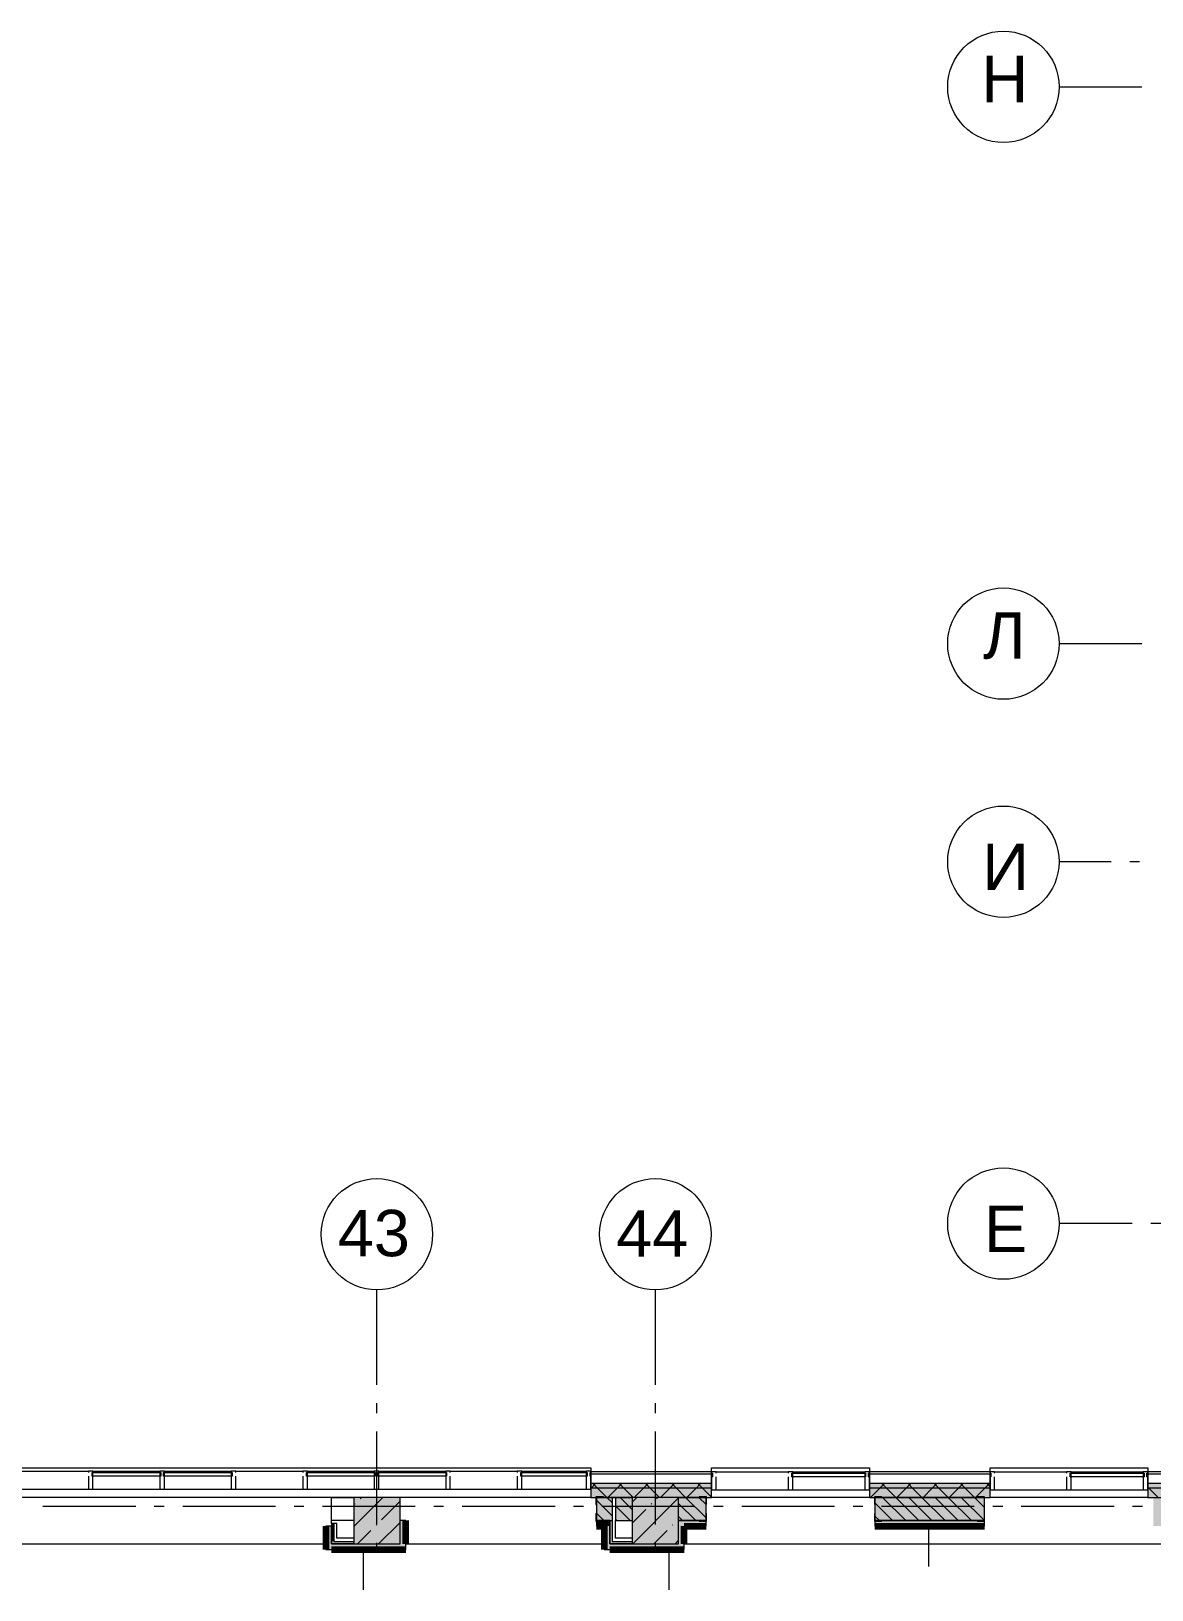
# Model space of a CAD drawing. Header units: millimetres. Extents: x -537608 to 253996, y -217170 to 186033.
# Drawn here: x -309901 to -297827, y -201596 to -184800 of the extents above; entities that cross this region are included whole.
import ezdxf

# ---------------------------------------------------------------- set-up
doc = ezdxf.new("R2010")
doc.units = ezdxf.units.MM
doc.layers.add('16) Лак 1.6м', color=160, linetype='Continuous', lineweight=90)
doc.layers.add('PDF _Геометрия', color=7, linetype='Continuous')
doc.layers.add('PDF _Текст', color=7, linetype='Continuous')
doc.layers.add('PDF _Сплошная заливка', color=7, linetype='Continuous', true_color=0xffffff)
doc.styles.add('PDF ArialMT', font='arial.ttf')

msp = doc.modelspace()

# ---------------------------------------------------------------- hatches: boundary and pattern name
at = {"layer": 'PDF _Сплошная заливка', "transparency": 33554559}
h = msp.add_hatch(color=256, dxfattribs=at)
h.paths.add_polyline_path([(-291758.8451, -200599.6527), (-291276.1742, -200599.6527), (-291276.1742, -200499.6523), (-297870.1772, -200499.6523), (-297870.1772, -200599.6527), (-292602.1144, -200599.6527)], flags=0)
h.paths.add_polyline_path([(-300191.5361, -200599.6527), (-299570.1762, -200599.6527), (-299570.1762, -200499.6523), (-300870.1776, -200499.6523), (-300870.1776, -200599.6527)], flags=0)
h.paths.add_polyline_path([(-302570.1808, -200599.6527), (-302570.1808, -200499.6523), (-303870.178, -200499.6523), (-303870.178, -200599.6527), (-302721.3441, -200599.6527)], flags=0)
h.paths.add_polyline_path([(-312426.1838, -200599.6527), (-311570.1819, -200599.6527), (-311570.1819, -200499.6523), (-312870.1833, -200499.6523), (-312870.1833, -200599.6527), (-312840.5759, -200599.6527)], flags=0)
h.paths.add_polyline_path([(-315870.1837, -200599.6527), (-314570.1822, -200599.6527), (-314570.1822, -200499.6523), (-315870.1837, -200499.6523)], flags=0)
h.paths.add_polyline_path([(-318870.184, -200599.6527), (-317570.1826, -200599.6527), (-317570.1826, -200499.6523), (-318870.184, -200499.6523)], flags=0)
h.paths.add_polyline_path([(-321273.2691, -200599.6527), (-320570.1873, -200599.6527), (-320570.1873, -200499.6523), (-321870.8045, -200499.6523), (-321870.8045, -200599.6527), (-321694.9038, -200599.6527)], flags=0)
h.paths.add_polyline_path([(-328176.1889, -200599.6527), (-326570.188, -200599.6527), (-326570.188, -200499.6523), (-328176.1889, -200499.6523)], flags=0)
h.paths.add_polyline_path([(-323570.8034, -200599.6527), (-323570.8034, -200499.6523), (-324870.1891, -200499.6523), (-324870.1891, -200599.6527), (-323803.077, -200599.6527)], flags=0)
h.paths.add_polyline_path([(-330127.5969, -200599.6527), (-329876.1878, -200599.6527), (-329876.1878, -200499.6523), (-331176.1935, -200499.6523), (-331176.1935, -200599.6527), (-330476.1904, -200599.6527)], flags=0)
h.paths.add_polyline_path([(-333922.3131, -200599.6527), (-332876.1924, -200599.6527), (-332876.1924, -200499.6523), (-334176.1896, -200499.6523), (-334176.1896, -200599.6527)], flags=0)
h.paths.add_polyline_path([(-335876.1885, -200599.6527), (-335876.1885, -200499.6523), (-337176.1942, -200499.6523), (-337176.1942, -200599.6527), (-336452.1211, -200599.6527)], flags=0)
h.paths.add_polyline_path([(-338876.1932, -200599.6527), (-338876.1932, -200499.6523), (-342126.1903, -200499.6523), (-342126.1903, -200599.6527), (-338981.929, -200599.6527)], flags=0)
h = msp.add_hatch(color=256, dxfattribs=at)
h.paths.add_polyline_path([(-292602.1144, -200499.6523), (-291276.1742, -200499.6523), (-291276.1742, -200449.6521), (-297870.1772, -200449.6521), (-297870.1772, -200499.6523), (-295975.1895, -200499.6523)], flags=0)
h.paths.add_polyline_path([(-300191.5361, -200499.6523), (-299570.1762, -200499.6523), (-299570.1762, -200449.6521), (-300870.1776, -200449.6521), (-300870.1776, -200499.6523)], flags=0)
h.paths.add_polyline_path([(-302570.1808, -200499.6523), (-302570.1808, -200449.6521), (-303870.178, -200449.6521), (-303870.178, -200499.6523), (-302721.3441, -200499.6523)], flags=0)
h.paths.add_polyline_path([(-312418.9413, -200499.6523), (-311570.1819, -200499.6523), (-311570.1819, -200449.6521), (-312870.1833, -200449.6521), (-312870.1833, -200499.6523), (-312840.5759, -200499.6523)], flags=0)
h.paths.add_polyline_path([(-315370.3838, -200499.6523), (-314570.1822, -200499.6523), (-314570.1822, -200449.6521), (-315870.1837, -200449.6521), (-315870.1837, -200499.6523), (-315792.0185, -200499.6523)], flags=0)
h.paths.add_polyline_path([(-320570.1873, -200499.6523), (-320570.1873, -200449.6521), (-321870.8045, -200449.6521), (-321870.8045, -200499.6523), (-320851.6344, -200499.6523)], flags=0)
h.paths.add_polyline_path([(-317900.1918, -200499.6523), (-317570.1826, -200499.6523), (-317570.1826, -200449.6521), (-318870.184, -200449.6521), (-318870.184, -200499.6523), (-318743.4611, -200499.6523)], flags=0)
h.paths.add_polyline_path([(-324646.3463, -200499.6523), (-323570.8034, -200499.6523), (-323570.8034, -200449.6521), (-324870.1891, -200449.6521), (-324870.1891, -200499.6523)], flags=0)
h.paths.add_polyline_path([(-326570.188, -200499.6523), (-326570.188, -200449.6521), (-328176.1889, -200449.6521), (-328176.1889, -200499.6523), (-326754.5197, -200499.6523)], flags=0)
h.paths.add_polyline_path([(-331176.1935, -200499.6523), (-329876.1878, -200499.6523), (-329876.1878, -200449.6521), (-331176.1935, -200449.6521)], flags=0)
h.paths.add_polyline_path([(-332876.1924, -200499.6523), (-332876.1924, -200449.6521), (-334176.1896, -200449.6521), (-334176.1896, -200499.6523), (-333079.0438, -200499.6523)], flags=0)
h.paths.add_polyline_path([(-336452.1211, -200499.6523), (-335876.1885, -200499.6523), (-335876.1885, -200449.6521), (-337176.1942, -200449.6521), (-337176.1942, -200499.6523), (-336873.7558, -200499.6523)], flags=0)
h.paths.add_polyline_path([(-338876.1932, -200499.6523), (-338876.1932, -200449.6521), (-342076.1901, -200449.6521), (-342076.1901, -200499.6523), (-338981.929, -200499.6523)], flags=0)
h = msp.add_hatch(color=256, dxfattribs=at)
h.paths.add_polyline_path([(-296926.1754, -200849.6538), (-294426.1751, -200849.6538), (-294426.1751, -200599.6527), (-296926.1754, -200599.6527), (-296926.1754, -200829.3816)], flags=0)
h.paths.add_polyline_path([(-297666.1761, -200849.6538), (-297641.176, -200849.6538), (-297641.176, -200599.6527), (-297809.7308, -200599.6527), (-297809.7308, -200849.6538)], flags=0)
h.paths.add_polyline_path([(-300809.7312, -200849.6538), (-299629.7312, -200849.6538), (-299629.7312, -200599.6527), (-300809.7312, -200599.6527)], flags=0)
h.paths.add_polyline_path([(-297426.1777, -200849.6538), (-297426.1777, -200599.6527), (-297606.1776, -200599.6527), (-297606.1776, -200849.6538)], flags=0)
h.paths.add_polyline_path([(-302866.1777, -200849.6538), (-302629.7315, -200849.6538), (-302629.7315, -200599.6527), (-302926.1805, -200599.6527), (-302926.1805, -200849.6538)], flags=0)
h.paths.add_polyline_path([(-303641.1811, -200849.6538), (-303641.1811, -200599.6527), (-303810.1794, -200599.6527), (-303810.1794, -200849.6538), (-303666.1812, -200849.6538)], flags=0)
h.paths.add_polyline_path([(-303564.6134, -200849.6538), (-303426.1784, -200849.6538), (-303426.1784, -200599.6527), (-303606.1783, -200599.6527), (-303606.1783, -200849.6538)], flags=0)
h.paths.add_polyline_path([(-311746.7672, -200849.6538), (-311630.1804, -200849.6538), (-311630.1804, -200599.6527), (-311746.7672, -200599.6527), (-311746.7672, -200698.3356)], flags=0)
h.paths.add_polyline_path([(-311781.7656, -200849.6538), (-311781.7656, -200599.6527), (-311926.1815, -200599.6527), (-311926.1815, -200849.6538)], flags=0)
h.paths.add_polyline_path([(-315626.185, -200849.6538), (-315601.1849, -200849.6538), (-315601.1849, -200599.6527), (-315809.7373, -200599.6527), (-315809.7373, -200849.6538), (-315792.0185, -200849.6538)], flags=0)
h.paths.add_polyline_path([(-314866.1833, -200849.6538), (-314629.7373, -200849.6538), (-314629.7373, -200599.6527), (-314926.1819, -200599.6527), (-314926.1819, -200849.6538)], flags=0)
h.paths.add_polyline_path([(-312621.1812, -200849.6538), (-312621.1812, -200599.6527), (-312809.7369, -200599.6527), (-312809.7369, -200849.6538), (-312646.1813, -200849.6538)], flags=0)
h.paths.add_polyline_path([(-312586.1827, -200849.6538), (-312426.1838, -200849.6538), (-312426.1838, -200599.6527), (-312586.1827, -200599.6527)], flags=0)
h.paths.add_polyline_path([(-315426.1841, -200849.6538), (-315426.1841, -200599.6527), (-315566.1822, -200599.6527), (-315566.1822, -200849.6538)], flags=0)
h.paths.add_polyline_path([(-321641.1875, -200849.6538), (-321641.1875, -200599.6527), (-321810.3581, -200599.6527), (-321810.3581, -200849.6538), (-321666.1876, -200849.6538)], flags=0)
h.paths.add_polyline_path([(-320866.184, -200849.6538), (-320629.738, -200849.6538), (-320629.738, -200599.6527), (-320926.1869, -200599.6527), (-320926.1869, -200849.6538)], flags=0)
h.paths.add_polyline_path([(-321606.1848, -200849.6538), (-321426.1849, -200849.6538), (-321426.1849, -200599.6527), (-321606.1848, -200599.6527)], flags=0)
h.paths.add_polyline_path([(-317900.1918, -200849.6538), (-317629.7376, -200849.6538), (-317629.7376, -200599.6527), (-318809.7377, -200599.6527), (-318809.7377, -200849.6538), (-318743.4611, -200849.6538)], flags=0)
h.paths.add_polyline_path([(-323926.1873, -200849.6538), (-323630.3584, -200849.6538), (-323630.3584, -200599.6527), (-323926.1873, -200599.6527), (-323926.1873, -200829.0264)], flags=0)
h.paths.add_polyline_path([(-324809.7384, -200849.6538), (-324628.395, -200849.6538), (-324628.395, -200599.6527), (-324809.7384, -200599.6527), (-324809.7384, -200698.3356)], flags=0)
h.paths.add_polyline_path([(-324426.1895, -200849.6538), (-324426.1895, -200599.6527), (-324593.3966, -200599.6527), (-324593.3966, -200849.6538)], flags=0)
h.paths.add_polyline_path([(-328116.1903, -200849.6538), (-326629.743, -200849.6538), (-326629.743, -200599.6527), (-328116.1903, -200599.6527), (-328116.1903, -200698.3356)], flags=0)
h.paths.add_polyline_path([(-330127.5969, -200849.6538), (-329936.1906, -200849.6538), (-329936.1906, -200599.6527), (-330476.1904, -200599.6527), (-330476.1904, -200849.6538), (-330416.1876, -200849.6538)], flags=0)
h.paths.add_polyline_path([(-331116.1864, -200849.6538), (-330976.1883, -200849.6538), (-330976.1883, -200599.6527), (-331116.1864, -200599.6527), (-331116.1864, -200698.3356)], flags=0)
h.paths.add_polyline_path([(-332936.191, -200849.6538), (-332936.191, -200599.6527), (-334116.191, -200599.6527), (-334116.191, -200849.6538), (-333079.0438, -200849.6538)], flags=0)
h.paths.add_polyline_path([(-339416.1973, -200849.6538), (-338936.1917, -200849.6538), (-338936.1917, -200599.6527), (-339476.1958, -200599.6527), (-339476.1958, -200849.6538)], flags=0)
h.paths.add_polyline_path([(-335936.1956, -200849.6538), (-335936.1956, -200599.6527), (-336476.1912, -200599.6527), (-336476.1912, -200849.6538), (-336416.1926, -200849.6538)], flags=0)
h.paths.add_polyline_path([(-336976.1933, -200849.6538), (-336976.1933, -200599.6527), (-337116.1957, -200599.6527), (-337116.1957, -200849.6538)], flags=0)
msp.add_hatch(color=256, dxfattribs=at).paths.add_polyline_path([(-305926.1808, -201099.6528), (-305926.1808, -200599.6527), (-306426.1788, -200599.6527), (-306426.1788, -201099.6528), (-306094.4213, -201099.6528)])
at = {"layer": 'PDF _Сплошная заливка', "true_color": 0x77b143, "transparency": 33554559}
msp.add_hatch(color=75, dxfattribs=at).paths.add_polyline_path([(-306666.1815, -201074.6527), (-306641.1814, -201074.6527), (-306641.1814, -200879.6531), (-306666.1815, -200879.6531), (-306666.1815, -201054.9574)])
at = {"layer": 'PDF _Сплошная заливка', "true_color": 0xff7d7d, "transparency": 33554559}
for points in [[(-303726.1797, -200909.6524), (-303666.1812, -200909.6524), (-303666.1812, -200849.6538), (-303810.1794, -200849.6538), (-303810.1794, -200909.6524)], [(-302926.1805, -201099.6528), (-302866.1777, -201099.6528), (-302866.1777, -200849.6538), (-302926.1805, -200849.6538), (-302926.1805, -201054.9574)], [(-305866.1823, -201159.6535), (-305866.1823, -201099.6528), (-306666.1815, -201099.6528), (-306666.1815, -201159.6535), (-305926.1808, -201159.6535)], [(-303426.1784, -201159.6535), (-302866.1777, -201159.6535), (-302866.1777, -201099.6528), (-303666.1812, -201099.6528), (-303666.1812, -201159.6535)]]:
    msp.add_hatch(color=11, dxfattribs=at).paths.add_polyline_path(points)
h = msp.add_hatch(color=11, dxfattribs=at)
h.paths.add_polyline_path([(-297726.179, -200909.6524), (-297666.1761, -200909.6524), (-297666.1761, -200849.6538), (-297809.7308, -200849.6538), (-297809.7308, -200909.6524)], flags=0)
h.paths.add_polyline_path([(-302629.7315, -200909.6524), (-302629.7315, -200849.6538), (-302866.1777, -200849.6538), (-302866.1777, -200909.6524), (-302721.3441, -200909.6524)], flags=0)
h.paths.add_polyline_path([(-300191.5361, -200909.6524), (-299629.7312, -200909.6524), (-299629.7312, -200849.6538), (-300809.7312, -200849.6538), (-300809.7312, -200909.6524)], flags=0)

# ---------------------------------------------------------------- linework, layer by layer
at = {"layer": '16) Лак 1.6м'}
for p, q in [((-305866.1823, -201099.6528), (-305866.1823, -200849.6538)), ((-306726.1801, -200909.6524), (-306726.1801, -201159.6535)), ((-303810.1794, -200909.6524), (-303726.1797, -200909.6524)), ((-303726.1797, -200909.6524), (-303726.1797, -201159.6535)), ((-302866.1777, -201099.6528), (-302866.1777, -200909.6524)), ((-302866.1777, -200909.6524), (-302629.7315, -200909.6524)), ((-300809.7312, -200909.6524), (-299629.7312, -200909.6524)), ((-306666.1815, -201159.6535), (-305866.1823, -201159.6535)), ((-303666.1812, -201159.6535), (-302866.1777, -201159.6535))]:
    msp.add_line(p, q, dxfattribs=at)
at = {"layer": 'PDF _Геометрия', "color": 253, "lineweight": 9, "true_color": 0xaaaaaa}
for p, q in [((-298826.3776, -185399.6479), (-297935.6313, -185399.6479)), ((-298826.3776, -191399.6486), (-297935.6313, -191399.6486)), ((-298265.2143, -193749.6504), (-298826.3776, -193749.6504)), ((-297959.3784, -193749.6504), (-298065.2134, -193749.6504)), ((-298036.8504, -197649.6526), (-298826.3776, -197649.6526)), ((-297731.0189, -197649.6526), (-297836.8538, -197649.6526)), ((-306176.182, -199384.9836), (-306176.182, -198363.7231)), ((-303176.1773, -199384.9836), (-303176.1773, -198363.7231)), ((-306176.182, -199690.8173), (-306176.182, -199584.9845)), ((-303176.1773, -199690.8173), (-303176.1773, -199584.9845)), ((-306176.182, -200890.8184), (-306176.182, -199890.8182)), ((-303176.1773, -200890.8184), (-303176.1773, -199890.8182)), ((-311570.1819, -200279.6526), (-303870.178, -200279.6526)), ((-303870.178, -200279.6526), (-303870.178, -200315.6522)), ((-302570.1808, -200322.6536), (-302570.1808, -200279.6526)), ((-302570.1808, -200279.6526), (-300870.1776, -200279.6526)), ((-302570.1808, -200377.653), (-302560.1782, -200377.653)), ((-301705.1795, -200377.653), (-301695.177, -200377.653)), ((-300920.1778, -200377.653), (-300910.1795, -200377.653)), ((-300880.1802, -200377.653), (-300870.1776, -200377.653)), ((-300870.1776, -200279.6526), (-300870.1776, -200322.6536)), ((-299570.1762, -200322.6536), (-299570.1762, -200279.6526)), ((-299570.1762, -200279.6526), (-297870.1772, -200279.6526)), ((-299570.1762, -200377.653), (-299560.1778, -200377.653)), ((-298705.1792, -200377.653), (-298695.1766, -200377.653)), ((-297920.1774, -200377.653), (-297910.1792, -200377.653)), ((-297880.1756, -200377.653), (-297870.1772, -200377.653)), ((-297870.1772, -200279.6526), (-297870.1772, -200322.6536)), ((-308774.6132, -200699.6532), (-309774.6133, -200699.6532)), ((-308468.7774, -200699.6532), (-308574.6123, -200699.6532)), ((-307268.7763, -200699.6532), (-308268.7765, -200699.6532)), ((-306962.9448, -200699.6532), (-307068.7754, -200699.6532)), ((-305762.9438, -200699.6532), (-306762.9439, -200699.6532)), ((-305457.108, -200699.6532), (-305562.9429, -200699.6532)), ((-304257.1113, -200699.6532), (-305257.1114, -200699.6532)), ((-303951.2754, -200699.6532), (-304057.1104, -200699.6532)), ((-302751.2744, -200699.6532), (-303751.2746, -200699.6532)), ((-302445.4429, -200699.6532), (-302551.2735, -200699.6532)), ((-301245.4419, -200699.6532), (-302245.442, -200699.6532)), ((-300939.6104, -200699.6532), (-301045.441, -200699.6532)), ((-299739.6094, -200699.6532), (-300739.6095, -200699.6532)), ((-299433.7735, -200699.6532), (-299539.6085, -200699.6532)), ((-298233.7726, -200699.6532), (-299233.7726, -200699.6532)), ((-297927.941, -200699.6532), (-298033.776, -200699.6532)), ((-306176.182, -201196.652), (-306176.182, -201090.8171)), ((-303176.1773, -201196.652), (-303176.1773, -201090.8171))]:
    msp.add_line(p, q, dxfattribs=at)
at = {"layer": 'PDF _Геометрия', "lineweight": 9}
for p, q in [((-310005.1818, -200315.6522), (-309285.1821, -200315.6522)), ((-309235.1819, -200315.6522), (-309285.1821, -200315.6522)), ((-309285.1821, -200315.6522), (-309285.1821, -200332.6519)), ((-309285.1821, -200372.6516), (-309285.1821, -200512.6518)), ((-309245.1802, -200372.6516), (-309245.1802, -200332.6519)), ((-309245.1802, -200332.6519), (-309235.1819, -200332.6519)), ((-309235.1819, -200372.6516), (-309245.1802, -200372.6516)), ((-309235.1819, -200315.6522), (-308515.1822, -200315.6522)), ((-309235.1819, -200332.6519), (-309235.1819, -200315.6522)), ((-309235.1819, -200372.6516), (-309235.1819, -200332.6519)), ((-309235.1819, -200332.6519), (-308515.1822, -200332.6519)), ((-308515.1822, -200372.6516), (-309235.1819, -200372.6516)), ((-309235.1819, -200512.6518), (-309235.1819, -200372.6516)), ((-308465.1819, -200315.6522), (-308515.1822, -200315.6522)), ((-308515.1822, -200315.6522), (-308515.1822, -200332.6519)), ((-308515.1822, -200332.6519), (-308515.1822, -200372.6516)), ((-308515.1822, -200332.6519), (-308505.1795, -200332.6519)), ((-308505.1795, -200372.6516), (-308515.1822, -200372.6516)), ((-308515.1822, -200372.6516), (-308515.1822, -200512.6518)), ((-308505.1795, -200332.6519), (-308505.1795, -200372.6516)), ((-308475.1802, -200372.6516), (-308475.1802, -200332.6519)), ((-308475.1802, -200332.6519), (-308465.1819, -200332.6519)), ((-308465.1819, -200372.6516), (-308475.1802, -200372.6516)), ((-308465.1819, -200315.6522), (-307745.1822, -200315.6522)), ((-308465.1819, -200332.6519), (-308465.1819, -200315.6522)), ((-308465.1819, -200372.6516), (-308465.1819, -200332.6519)), ((-308465.1819, -200332.6519), (-307745.1822, -200332.6519)), ((-307745.1822, -200372.6516), (-308465.1819, -200372.6516)), ((-308465.1819, -200512.6518), (-308465.1819, -200372.6516)), ((-307695.182, -200315.6522), (-307745.1822, -200315.6522)), ((-307745.1822, -200315.6522), (-307745.1822, -200332.6519)), ((-307745.1822, -200332.6519), (-307745.1822, -200372.6516)), ((-307745.1822, -200332.6519), (-307735.1795, -200332.6519)), ((-307735.1795, -200372.6516), (-307745.1822, -200372.6516)), ((-307745.1822, -200372.6516), (-307745.1822, -200512.6518)), ((-307735.1795, -200332.6519), (-307735.1795, -200372.6516)), ((-307695.182, -200315.6522), (-306975.1822, -200315.6522)), ((-307695.182, -200332.6519), (-307695.182, -200315.6522)), ((-307695.182, -200512.6518), (-307695.182, -200372.6516)), ((-306925.182, -200315.6522), (-306975.1822, -200315.6522)), ((-306975.1822, -200315.6522), (-306975.1822, -200332.6519)), ((-306975.1822, -200372.6516), (-306975.1822, -200512.6518)), ((-306935.1803, -200372.6516), (-306935.1803, -200332.6519)), ((-306935.1803, -200332.6519), (-306925.182, -200332.6519)), ((-306925.182, -200372.6516), (-306935.1803, -200372.6516)), ((-306925.182, -200315.6522), (-306205.1822, -200315.6522)), ((-306925.182, -200332.6519), (-306925.182, -200315.6522)), ((-306925.182, -200372.6516), (-306925.182, -200332.6519)), ((-306925.182, -200332.6519), (-306205.1822, -200332.6519)), ((-306205.1822, -200372.6516), (-306925.182, -200372.6516)), ((-306925.182, -200512.6518), (-306925.182, -200372.6516)), ((-306155.182, -200315.6522), (-306205.1822, -200315.6522)), ((-306205.1822, -200315.6522), (-306205.1822, -200332.6519)), ((-306205.1822, -200332.6519), (-306205.1822, -200372.6516)), ((-306205.1822, -200332.6519), (-306195.1796, -200332.6519)), ((-306195.1796, -200372.6516), (-306205.1822, -200372.6516)), ((-306205.1822, -200372.6516), (-306205.1822, -200512.6518)), ((-306195.1796, -200332.6519), (-306195.1796, -200372.6516)), ((-306165.1804, -200372.6516), (-306165.1804, -200332.6519)), ((-306165.1804, -200332.6519), (-306155.182, -200332.6519)), ((-306155.182, -200372.6516), (-306165.1804, -200372.6516)), ((-306155.182, -200315.6522), (-305435.178, -200315.6522)), ((-306155.182, -200332.6519), (-306155.182, -200315.6522)), ((-306155.182, -200372.6516), (-306155.182, -200332.6519)), ((-306155.182, -200332.6519), (-305435.178, -200332.6519)), ((-305435.178, -200372.6516), (-306155.182, -200372.6516)), ((-306155.182, -200512.6518), (-306155.182, -200372.6516)), ((-305385.182, -200315.6522), (-305435.178, -200315.6522)), ((-305435.178, -200315.6522), (-305435.178, -200332.6519)), ((-305435.178, -200332.6519), (-305435.178, -200372.6516)), ((-305435.178, -200332.6519), (-305425.1797, -200332.6519)), ((-305425.1797, -200372.6516), (-305435.178, -200372.6516)), ((-305435.178, -200372.6516), (-305435.178, -200512.6518)), ((-305425.1797, -200332.6519), (-305425.1797, -200372.6516)), ((-305385.182, -200315.6522), (-304665.178, -200315.6522)), ((-305385.182, -200332.6519), (-305385.182, -200315.6522)), ((-305385.182, -200512.6518), (-305385.182, -200372.6516)), ((-304615.1778, -200315.6522), (-304665.178, -200315.6522)), ((-304665.178, -200315.6522), (-304665.178, -200332.6519)), ((-304665.178, -200372.6516), (-304665.178, -200512.6518)), ((-304625.1804, -200372.6516), (-304625.1804, -200332.6519)), ((-304625.1804, -200332.6519), (-304615.1778, -200332.6519)), ((-304615.1778, -200372.6516), (-304625.1804, -200372.6516)), ((-304615.1778, -200315.6522), (-303920.1782, -200315.6522)), ((-304615.1778, -200332.6519), (-304615.1778, -200315.6522)), ((-304615.1778, -200372.6516), (-304615.1778, -200332.6519)), ((-304615.1778, -200332.6519), (-303920.1782, -200332.6519)), ((-303920.1782, -200372.6516), (-304615.1778, -200372.6516)), ((-304615.1778, -200512.6518), (-304615.1778, -200372.6516)), ((-303870.178, -200315.6522), (-303920.1782, -200315.6522)), ((-303920.1782, -200315.6522), (-303920.1782, -200332.6519)), ((-303920.1782, -200332.6519), (-303920.1782, -200372.6516)), ((-303920.1782, -200332.6519), (-303910.1798, -200332.6519)), ((-303910.1798, -200372.6516), (-303920.1782, -200372.6516)), ((-303920.1782, -200372.6516), (-303920.1782, -200512.6518)), ((-303910.1798, -200332.6519), (-303910.1798, -200372.6516)), ((-303880.1806, -200372.6516), (-303880.1806, -200332.6519)), ((-303880.1806, -200332.6519), (-303870.178, -200332.6519)), ((-303870.178, -200372.6516), (-303880.1806, -200372.6516)), ((-303870.178, -200332.6519), (-303870.178, -200315.6522)), ((-302570.1808, -200322.6536), (-303870.178, -200322.6536)), ((-303870.178, -200322.6536), (-303870.178, -200349.6516)), ((-303870.178, -200349.6516), (-303870.178, -200449.6521)), ((-302570.1808, -200349.6516), (-303870.178, -200349.6516)), ((-303870.178, -200512.6518), (-303870.178, -200372.6516)), ((-302570.1808, -200349.6516), (-302570.1808, -200322.6536)), ((-302520.1806, -200322.6536), (-302570.1808, -200322.6536)), ((-302570.1808, -200322.6536), (-302570.1808, -200339.6533)), ((-302570.1808, -200339.6533), (-302560.1782, -200339.6533)), ((-302570.1808, -200449.6521), (-302570.1808, -200349.6516)), ((-302560.1782, -200339.6533), (-302560.1782, -200379.6531)), ((-302520.1806, -200339.6533), (-302520.1806, -200322.6536)), ((-302520.1806, -200322.6536), (-301745.1772, -200322.6536)), ((-301695.177, -200322.6536), (-301745.1772, -200322.6536)), ((-301745.1772, -200322.6536), (-301745.1772, -200339.6533)), ((-301705.1795, -200379.6531), (-301705.1795, -200339.6533)), ((-301705.1795, -200339.6533), (-301695.177, -200339.6533)), ((-301695.177, -200322.6536), (-300920.1778, -200322.6536)), ((-301695.177, -200339.6533), (-301695.177, -200322.6536)), ((-301695.177, -200379.6531), (-301695.177, -200339.6533)), ((-301695.177, -200339.6533), (-300920.1778, -200339.6533)), ((-300870.1776, -200322.6536), (-300920.1778, -200322.6536)), ((-300920.1778, -200322.6536), (-300920.1778, -200339.6533)), ((-300920.1778, -200339.6533), (-300920.1778, -200379.6531)), ((-300920.1778, -200339.6533), (-300910.1795, -200339.6533)), ((-300910.1795, -200339.6533), (-300910.1795, -200379.6531)), ((-300880.1802, -200379.6531), (-300880.1802, -200339.6533)), ((-300880.1802, -200339.6533), (-300870.1776, -200339.6533)), ((-299570.1762, -200322.6536), (-300870.1776, -200322.6536)), ((-300870.1776, -200322.6536), (-300870.1776, -200349.6516)), ((-300870.1776, -200339.6533), (-300870.1776, -200322.6536)), ((-300870.1776, -200349.6516), (-300870.1776, -200449.6521)), ((-299570.1762, -200349.6516), (-300870.1776, -200349.6516)), ((-299570.1762, -200349.6516), (-299570.1762, -200322.6536)), ((-299520.176, -200322.6536), (-299570.1762, -200322.6536)), ((-299570.1762, -200322.6536), (-299570.1762, -200339.6533)), ((-299570.1762, -200339.6533), (-299560.1778, -200339.6533)), ((-299570.1762, -200449.6521), (-299570.1762, -200349.6516)), ((-299560.1778, -200339.6533), (-299560.1778, -200379.6531)), ((-299520.176, -200339.6533), (-299520.176, -200322.6536)), ((-299520.176, -200322.6536), (-298745.1768, -200322.6536)), ((-298695.1766, -200322.6536), (-298745.1768, -200322.6536)), ((-298745.1768, -200322.6536), (-298745.1768, -200339.6533)), ((-298705.1792, -200379.6531), (-298705.1792, -200339.6533)), ((-298705.1792, -200339.6533), (-298695.1766, -200339.6533)), ((-298695.1766, -200322.6536), (-297920.1774, -200322.6536)), ((-298695.1766, -200339.6533), (-298695.1766, -200322.6536)), ((-298695.1766, -200379.6531), (-298695.1766, -200339.6533)), ((-298695.1766, -200339.6533), (-297920.1774, -200339.6533)), ((-297870.1772, -200322.6536), (-297920.1774, -200322.6536)), ((-297920.1774, -200322.6536), (-297920.1774, -200339.6533)), ((-297920.1774, -200339.6533), (-297920.1774, -200379.6531)), ((-297920.1774, -200339.6533), (-297910.1792, -200339.6533)), ((-297910.1792, -200339.6533), (-297910.1792, -200379.6531)), ((-297880.1756, -200379.6531), (-297880.1756, -200339.6533)), ((-297880.1756, -200339.6533), (-297870.1772, -200339.6533)), ((-297870.1772, -200339.6533), (-297870.1772, -200322.6536)), ((-291276.1742, -200322.6536), (-297870.1772, -200322.6536)), ((-297870.1772, -200322.6536), (-297870.1772, -200349.6516)), ((-291276.1742, -200349.6516), (-297870.1772, -200349.6516)), ((-297870.1772, -200349.6516), (-297870.1772, -200449.6521)), ((-310005.1818, -200512.6518), (-309285.1821, -200512.6518)), ((-309285.1821, -200512.6518), (-309235.1819, -200512.6518)), ((-309235.1819, -200512.6518), (-308515.1822, -200512.6518)), ((-308515.1822, -200512.6518), (-308465.1819, -200512.6518)), ((-308465.1819, -200512.6518), (-307745.1822, -200512.6518)), ((-307745.1822, -200512.6518), (-307695.182, -200512.6518)), ((-307695.182, -200512.6518), (-306975.1822, -200512.6518)), ((-306975.1822, -200512.6518), (-306925.182, -200512.6518)), ((-306925.182, -200512.6518), (-306205.1822, -200512.6518)), ((-306205.1822, -200512.6518), (-306155.182, -200512.6518)), ((-306155.182, -200512.6518), (-305435.178, -200512.6518)), ((-305435.178, -200512.6518), (-305385.182, -200512.6518)), ((-305385.182, -200512.6518), (-304665.178, -200512.6518)), ((-304665.178, -200512.6518), (-304615.1778, -200512.6518)), ((-304615.1778, -200512.6518), (-303920.1782, -200512.6518)), ((-303920.1782, -200512.6518), (-303870.178, -200512.6518)), ((-303870.178, -200449.6521), (-303870.178, -200499.6523)), ((-302570.1808, -200449.6521), (-303870.178, -200449.6521)), ((-303870.178, -200500.5974), (-303869.2349, -200499.6523)), ((-303870.178, -200499.6523), (-303870.178, -200599.6527)), ((-302570.1808, -200499.6523), (-303870.178, -200499.6523)), ((-303869.2349, -200499.6523), (-303819.2347, -200449.6521)), ((-303798.0152, -200499.6523), (-303848.0154, -200449.6521)), ((-303698.0148, -200599.6527), (-303798.0152, -200499.6523)), ((-303686.3931, -200599.6527), (-303586.3927, -200499.6523)), ((-303586.3927, -200499.6523), (-303536.3925, -200449.6521)), ((-303515.1729, -200499.6523), (-303565.1732, -200449.6521)), ((-303415.1725, -200599.6527), (-303515.1729, -200499.6523)), ((-303403.5508, -200599.6527), (-303303.5504, -200499.6523)), ((-303303.5504, -200499.6523), (-303253.5502, -200449.6521)), ((-303232.3306, -200499.6523), (-303282.3309, -200449.6521)), ((-303132.3302, -200599.6527), (-303232.3306, -200499.6523)), ((-303120.7086, -200599.6527), (-303020.7081, -200499.6523)), ((-303020.7081, -200499.6523), (-302970.7079, -200449.6521)), ((-302949.4884, -200499.6523), (-302999.4886, -200449.6521)), ((-302849.4879, -200599.6527), (-302949.4884, -200499.6523)), ((-302837.8663, -200599.6527), (-302737.8658, -200499.6523)), ((-302737.8658, -200499.6523), (-302687.8656, -200449.6521)), ((-302666.6418, -200499.6523), (-302716.642, -200449.6521)), ((-302570.1808, -200596.1175), (-302666.6418, -200499.6523)), ((-302560.1782, -200379.6531), (-302570.1808, -200379.6531)), ((-302570.1808, -200379.6531), (-302570.1808, -200519.6532)), ((-302570.1808, -200499.6523), (-302570.1808, -200449.6521)), ((-302570.1808, -200599.6527), (-302570.1808, -200499.6523)), ((-302570.1808, -200519.6532), (-302520.1806, -200519.6532)), ((-302520.1806, -200519.6532), (-302520.1806, -200379.6531)), ((-302520.1806, -200519.6532), (-301745.1772, -200519.6532)), ((-301745.1772, -200379.6531), (-301745.1772, -200519.6532)), ((-301745.1772, -200519.6532), (-301695.177, -200519.6532)), ((-301695.177, -200379.6531), (-301705.1795, -200379.6531)), ((-300920.1778, -200379.6531), (-301695.177, -200379.6531)), ((-301695.177, -200519.6532), (-301695.177, -200379.6531)), ((-301695.177, -200519.6532), (-300920.1778, -200519.6532)), ((-300910.1795, -200379.6531), (-300920.1778, -200379.6531)), ((-300920.1778, -200379.6531), (-300920.1778, -200519.6532)), ((-300920.1778, -200519.6532), (-300870.1776, -200519.6532)), ((-300870.1776, -200379.6531), (-300880.1802, -200379.6531)), ((-300870.1776, -200519.6532), (-300870.1776, -200379.6531)), ((-300870.1776, -200449.6521), (-300870.1776, -200499.6523)), ((-299570.1762, -200449.6521), (-300870.1776, -200449.6521)), ((-300870.1776, -200499.6523), (-300870.1776, -200599.6527)), ((-299570.1762, -200499.6523), (-300870.1776, -200499.6523)), ((-300857.966, -200599.6527), (-300757.9656, -200499.6523)), ((-300757.9656, -200499.6523), (-300707.9653, -200449.6521)), ((-300686.7458, -200499.6523), (-300736.746, -200449.6521)), ((-300586.7454, -200599.6527), (-300686.7458, -200499.6523)), ((-300575.1238, -200599.6527), (-300475.1233, -200499.6523)), ((-300475.1233, -200499.6523), (-300425.1231, -200449.6521)), ((-300403.8993, -200499.6523), (-300453.8995, -200449.6521)), ((-300303.9031, -200599.6527), (-300403.8993, -200499.6523)), ((-300292.2772, -200599.6527), (-300192.281, -200499.6523)), ((-300192.281, -200499.6523), (-300142.2808, -200449.6521)), ((-300121.057, -200499.6523), (-300171.0572, -200449.6521)), ((-300021.0565, -200599.6527), (-300121.057, -200499.6523)), ((-300009.4349, -200599.6527), (-299909.4345, -200499.6523)), ((-299909.4345, -200499.6523), (-299859.4343, -200449.6521)), ((-299838.2147, -200499.6523), (-299888.215, -200449.6521)), ((-299738.2143, -200599.6527), (-299838.2147, -200499.6523)), ((-299726.5926, -200599.6527), (-299626.5921, -200499.6523)), ((-299626.5921, -200499.6523), (-299576.5919, -200449.6521)), ((-299570.1762, -200484.8486), (-299605.3726, -200449.6521)), ((-299560.1778, -200379.6531), (-299570.1762, -200379.6531)), ((-299570.1762, -200379.6531), (-299570.1762, -200519.6532)), ((-299570.1762, -200499.6523), (-299570.1762, -200449.6521)), ((-299570.1762, -200599.6527), (-299570.1762, -200499.6523)), ((-299570.1762, -200519.6532), (-299520.176, -200519.6532)), ((-299520.176, -200519.6532), (-299520.176, -200379.6531)), ((-299520.176, -200519.6532), (-298745.1768, -200519.6532)), ((-298745.1768, -200379.6531), (-298745.1768, -200519.6532)), ((-298745.1768, -200519.6532), (-298695.1766, -200519.6532)), ((-298695.1766, -200379.6531), (-298705.1792, -200379.6531)), ((-297920.1774, -200379.6531), (-298695.1766, -200379.6531)), ((-298695.1766, -200519.6532), (-298695.1766, -200379.6531)), ((-298695.1766, -200519.6532), (-297920.1774, -200519.6532)), ((-297910.1792, -200379.6531), (-297920.1774, -200379.6531)), ((-297920.1774, -200379.6531), (-297920.1774, -200519.6532)), ((-297920.1774, -200519.6532), (-297870.1772, -200519.6532)), ((-297870.1772, -200379.6531), (-297880.1756, -200379.6531)), ((-297870.1772, -200519.6532), (-297870.1772, -200379.6531)), ((-291276.1742, -200449.6521), (-297870.1772, -200449.6521)), ((-297870.1772, -200449.6521), (-297870.1772, -200499.6523)), ((-297858.3144, -200499.6523), (-297870.1772, -200487.7916)), ((-291276.1742, -200499.6523), (-297870.1772, -200499.6523)), ((-297870.1772, -200499.6523), (-297870.1772, -200599.6527)), ((-297758.314, -200599.6527), (-297858.3144, -200499.6523)), ((-306666.1815, -200599.6527), (-306426.1788, -200599.6527)), ((-306426.1788, -200599.6527), (-306666.1815, -200599.6527)), ((-306426.1788, -200912.3651), (-306113.4664, -200599.6527)), ((-305926.1808, -200599.6527), (-306426.1788, -200599.6527)), ((-306426.1788, -200599.6527), (-306426.1788, -201099.6528)), ((-306413.5452, -200671.6324), (-306408.8044, -200666.8895)), ((-306356.5177, -200614.6071), (-306341.5676, -200599.6527)), ((-306128.4208, -200842.7062), (-305926.1808, -200640.4642)), ((-305926.1808, -201099.6528), (-305926.1808, -200599.6527)), ((-303870.178, -200599.6527), (-303426.1784, -200599.6527)), ((-303641.1811, -200599.6527), (-303810.1794, -200599.6527)), ((-303810.1794, -200599.6527), (-303810.1794, -200849.6538)), ((-303641.1811, -200797.9097), (-303810.1794, -200628.9093)), ((-303641.1811, -200656.4886), (-303698.0148, -200599.6527)), ((-303606.1783, -200599.6527), (-303641.1811, -200599.6527)), ((-303641.1811, -200599.6527), (-303641.1811, -200849.6538)), ((-303426.1784, -200599.6527), (-303606.1783, -200599.6527)), ((-303606.1783, -200599.6527), (-303606.1783, -200849.6538)), ((-303448.0137, -200849.6538), (-303606.1783, -200691.4892)), ((-303426.1784, -200730.068), (-303556.5958, -200599.6527)), ((-303426.1784, -200649.5474), (-303376.2858, -200599.6527)), ((-302926.1805, -200599.6527), (-303426.1784, -200599.6527)), ((-303426.1784, -200599.6527), (-303426.1784, -201099.6528)), ((-303420.0855, -201099.6528), (-302926.1805, -200605.7456)), ((-303220.1622, -200671.6324), (-303215.4213, -200666.8895)), ((-303163.139, -200614.6071), (-303148.1846, -200599.6527)), ((-302629.7315, -200599.6527), (-302926.1805, -200599.6527)), ((-302926.1805, -200599.6527), (-302570.1808, -200599.6527)), ((-302926.1805, -201099.6528), (-302926.1805, -200599.6527)), ((-302740.9058, -200849.6538), (-302926.1805, -200664.3813)), ((-302629.7315, -200819.407), (-302849.4879, -200599.6527)), ((-302629.7315, -200677.9858), (-302708.0647, -200599.6527)), ((-302629.7315, -200849.6538), (-302629.7315, -200599.6527)), ((-300869.5877, -200599.6527), (-300870.1776, -200599.0607)), ((-300870.1776, -200599.6527), (-299570.1762, -200599.6527)), ((-299629.7312, -200599.6527), (-300809.7312, -200599.6527)), ((-300809.7312, -200599.6527), (-300809.7312, -200849.6538)), ((-300619.5866, -200849.6538), (-300809.7312, -200659.5092)), ((-300478.1633, -200849.6538), (-300728.1644, -200599.6527)), ((-300336.7443, -200849.6538), (-300586.7454, -200599.6527)), ((-300195.321, -200849.6538), (-300445.3221, -200599.6527)), ((-300053.902, -200849.6538), (-300303.9031, -200599.6527)), ((-299912.4788, -200849.6538), (-300162.4798, -200599.6527)), ((-299771.0597, -200849.6538), (-300021.0565, -200599.6527)), ((-299629.7312, -200849.5591), (-299879.6375, -200599.6527)), ((-299629.7312, -200708.138), (-299738.2143, -200599.6527)), ((-299629.7312, -200849.6538), (-299629.7312, -200599.6527)), ((-297870.1772, -200599.6527), (-297426.1777, -200599.6527)), ((-306426.1788, -200849.6538), (-306666.1815, -200849.6538)), ((-306641.1814, -200879.6531), (-306666.1815, -200879.6531)), ((-306666.1815, -200879.6531), (-306666.1815, -201039.6521)), ((-306606.1787, -200879.6531), (-306641.1814, -200879.6531)), ((-306641.1814, -200879.6531), (-306641.1814, -201039.6521)), ((-306606.1787, -201039.6521), (-306606.1787, -200879.6531)), ((-306157.2704, -201099.6528), (-305926.1808, -200868.5632)), ((-305866.1823, -200849.6538), (-305926.1808, -200849.6538)), ((-303730.8559, -200849.6538), (-303810.1794, -200770.3304)), ((-303666.1812, -200849.6538), (-303810.1794, -200849.6538)), ((-303810.1794, -200849.6538), (-303810.1794, -200909.6524)), ((-303810.1794, -200849.6538), (-303666.1812, -200849.6538)), ((-303666.1812, -200849.6538), (-303666.1812, -200909.6524)), ((-303666.1812, -201039.6521), (-303666.1812, -200849.6538)), ((-303666.1812, -200849.6538), (-303641.1811, -200849.6538)), ((-303641.1811, -200849.6538), (-303641.1811, -201039.6521)), ((-303589.437, -200849.6538), (-303606.1783, -200832.9103)), ((-303606.1783, -201039.6521), (-303606.1783, -200849.6538)), ((-303606.1783, -200849.6538), (-303426.1784, -200849.6538)), ((-303426.1784, -200877.6466), (-303277.1896, -200728.6556)), ((-302935.0421, -200842.7062), (-302926.1805, -200833.8447)), ((-302882.3291, -200849.6538), (-302926.1805, -200805.8024)), ((-302866.1777, -200849.6538), (-302926.1805, -200849.6538)), ((-302926.1805, -200849.6538), (-302866.1777, -200849.6538)), ((-302866.1777, -200849.6538), (-302629.7315, -200849.6538)), ((-302629.7315, -200849.6538), (-302866.1777, -200849.6538)), ((-302629.7315, -200909.6524), (-302629.7315, -200849.6538)), ((-300761.0099, -200849.6538), (-300809.7312, -200800.9303)), ((-300809.7312, -200849.6538), (-299629.7312, -200849.6538)), ((-300809.7312, -200849.6538), (-300809.7312, -200909.6524)), ((-299629.7312, -200849.6538), (-300809.7312, -200849.6538)), ((-300233.0795, -200879.6531), (-300233.0795, -201345.8022)), ((-299629.7312, -200909.6524), (-299629.7312, -200849.6538)), ((-306666.1815, -200909.6524), (-306726.1801, -200909.6524)), ((-306666.1815, -201099.6528), (-306666.1815, -200909.6524)), ((-306666.1815, -201039.6521), (-306666.1815, -201074.6527)), ((-306641.1814, -201039.6521), (-306641.1814, -201074.6527)), ((-306426.1788, -201039.6521), (-306606.1787, -201039.6521)), ((-306385.3674, -201099.6528), (-306242.4714, -200956.7547)), ((-306185.4439, -200899.7294), (-306180.7031, -200894.9886)), ((-303666.1812, -200909.6524), (-303666.1812, -201099.6528)), ((-303666.1812, -201074.6527), (-303666.1812, -201039.6521)), ((-303641.1811, -201039.6521), (-303641.1811, -201074.6527)), ((-303426.1784, -201039.6521), (-303606.1783, -201039.6521)), ((-303191.9886, -201099.6528), (-303049.0884, -200956.7547)), ((-302992.0652, -200899.7294), (-302987.3244, -200894.9886)), ((-306726.1801, -201159.6535), (-306666.1815, -201159.6535)), ((-306666.1815, -201074.6527), (-306666.1815, -201099.6528)), ((-306666.1815, -201099.6528), (-306426.1788, -201099.6528)), ((-306426.1788, -201099.6528), (-306666.1815, -201099.6528)), ((-306641.1814, -201074.6527), (-306426.1788, -201074.6527)), ((-306426.1788, -201099.6528), (-305926.1808, -201099.6528)), ((-306324.7574, -201129.6521), (-306324.7574, -201595.8034)), ((-305866.1823, -201159.6535), (-305866.1823, -201099.6528)), ((-303726.1797, -201159.6535), (-303666.1812, -201159.6535)), ((-303666.1812, -201099.6528), (-303666.1812, -201074.6527)), ((-303666.1812, -201099.6528), (-303426.1784, -201099.6528)), ((-303426.1784, -201099.6528), (-303666.1812, -201099.6528)), ((-303641.1811, -201074.6527), (-303426.1784, -201074.6527)), ((-303426.1784, -201099.6528), (-302926.1805, -201099.6528)), ((-303032.2695, -201129.6521), (-303032.2695, -201595.8034)), ((-302963.8916, -201099.6528), (-302926.1805, -201061.9416)), ((-302866.1777, -201159.6535), (-302866.1777, -201099.6528))]:
    msp.add_line(p, q, dxfattribs=at)
at = {"layer": 'PDF _Геометрия', "color": 9, "lineweight": 9, "true_color": 0xc0c0c0}
for p, q in [((-306666.1815, -200599.6527), (-311570.1819, -200599.6527)), ((-306666.1815, -200879.6531), (-306666.1815, -200599.6527)), ((-303870.178, -200599.6527), (-305926.1808, -200599.6527)), ((-300870.1776, -200599.6527), (-302570.1808, -200599.6527)), ((-297870.1772, -200599.6527), (-299570.1762, -200599.6527)), ((-311661.7685, -201099.6528), (-306726.1801, -201099.6528)), ((-305866.1823, -201099.6528), (-303726.1797, -201099.6528)), ((-302866.1777, -201099.6528), (-297726.179, -201099.6528))]:
    msp.add_line(p, q, dxfattribs=at)
at = {"layer": 'PDF _Геометрия', "color": 253, "lineweight": 20, "true_color": 0xaaaaaa}
for p, q in [((-303735.1791, -200593.6525), (-303816.1775, -200593.6525)), ((-303816.1775, -200593.6525), (-303816.1775, -200674.6531)), ((-303816.1775, -200674.6531), (-303810.1794, -200674.6531)), ((-303810.1794, -200674.6531), (-303810.1794, -200599.6527)), ((-303810.1794, -200599.6527), (-303735.1791, -200599.6527)), ((-303735.1791, -200599.6527), (-303735.1791, -200593.6525)), ((-302623.7334, -200593.6525), (-302704.7318, -200593.6525)), ((-302704.7318, -200593.6525), (-302704.7318, -200599.6527)), ((-302704.7318, -200599.6527), (-302629.7315, -200599.6527)), ((-302629.7315, -200599.6527), (-302629.7315, -200674.6531)), ((-302629.7315, -200674.6531), (-302623.7334, -200674.6531)), ((-302623.7334, -200674.6531), (-302623.7334, -200593.6525)), ((-300734.7309, -200593.6525), (-300815.7293, -200593.6525)), ((-300815.7293, -200593.6525), (-300815.7293, -200674.6531)), ((-300815.7293, -200674.6531), (-300809.7312, -200674.6531)), ((-300809.7312, -200674.6531), (-300809.7312, -200599.6527)), ((-300809.7312, -200599.6527), (-300734.7309, -200599.6527)), ((-300734.7309, -200599.6527), (-300734.7309, -200593.6525)), ((-299628.7322, -200593.6525), (-299709.7307, -200593.6525)), ((-299709.7307, -200593.6525), (-299709.7307, -200599.6527)), ((-299709.7307, -200599.6527), (-299634.7303, -200599.6527)), ((-299634.7303, -200599.6527), (-299634.7303, -200674.6531)), ((-299634.7303, -200674.6531), (-299628.7322, -200674.6531)), ((-299628.7322, -200674.6531), (-299628.7322, -200593.6525)), ((-303810.1794, -200774.6535), (-303816.1775, -200774.6535)), ((-303816.1775, -200774.6535), (-303816.1775, -200855.6519)), ((-303816.1775, -200855.6519), (-303735.1791, -200855.6519)), ((-303810.1794, -200849.6538), (-303810.1794, -200774.6535)), ((-303735.1791, -200849.6538), (-303810.1794, -200849.6538)), ((-303735.1791, -200855.6519), (-303735.1791, -200849.6538)), ((-302629.7315, -200849.6538), (-302704.7318, -200849.6538)), ((-302704.7318, -200849.6538), (-302704.7318, -200855.6519)), ((-302704.7318, -200855.6519), (-302623.7334, -200855.6519)), ((-302629.7315, -200774.6535), (-302629.7315, -200849.6538)), ((-302623.7334, -200774.6535), (-302629.7315, -200774.6535)), ((-302623.7334, -200855.6519), (-302623.7334, -200774.6535)), ((-300809.7312, -200774.6535), (-300815.7293, -200774.6535)), ((-300815.7293, -200774.6535), (-300815.7293, -200855.6519)), ((-300815.7293, -200855.6519), (-300734.7309, -200855.6519)), ((-300809.7312, -200849.6538), (-300809.7312, -200774.6535)), ((-300734.7309, -200849.6538), (-300809.7312, -200849.6538)), ((-300734.7309, -200855.6519), (-300734.7309, -200849.6538)), ((-299634.7303, -200849.6538), (-299709.7307, -200849.6538)), ((-299709.7307, -200849.6538), (-299709.7307, -200855.6519)), ((-299709.7307, -200855.6519), (-299628.7322, -200855.6519)), ((-299634.7303, -200774.6535), (-299634.7303, -200849.6538)), ((-299628.7322, -200774.6535), (-299634.7303, -200774.6535)), ((-299628.7322, -200855.6519), (-299628.7322, -200774.6535))]:
    msp.add_line(p, q, dxfattribs=at)
at = {"layer": 'PDF _Геометрия', "lineweight": 20}
for centre, radius in [((-299426.3766, -185399.6469), 599.9994), ((-299426.3767, -191399.6497), 599.9994), ((-299426.377, -193749.6506), 600.0007), ((-306176.18, -197763.7221), 600.0007), ((-303176.1796, -197763.7221), 600.0007), ((-299426.3771, -197649.6527), 600.0007)]:
    msp.add_circle(centre, radius, dxfattribs=at)
at = {"layer": 'PDF _Сплошная заливка', "lineweight": 35, "transparency": 33554559}
msp.add_solid([(-302926.1805, -201099.6528), (-302926.1805, -200599.6527), (-303426.1784, -201099.6528), (-303426.1784, -200599.6527)], dxfattribs=at)
at = {"layer": 'PDF _Сплошная заливка', "color": 11, "lineweight": 35, "true_color": 0xff7d7d, "transparency": 33554559}
for points in [[(-305866.1823, -201099.6528), (-305866.1823, -200849.6538), (-305926.1808, -201099.6528), (-305926.1808, -200849.6538)], [(-306666.1815, -201159.6535), (-306666.1815, -200909.6524), (-306726.1801, -201159.6535), (-306726.1801, -200909.6524)], [(-303666.1812, -201159.6535), (-303666.1812, -200909.6524), (-303726.1797, -201159.6535), (-303726.1797, -200909.6524)]]:
    msp.add_solid(points, dxfattribs=at)
at = {"layer": 'PDF _Сплошная заливка', "color": 75, "lineweight": 35, "true_color": 0x77b143, "transparency": 33554559}
for points in [[(-303641.1811, -201074.6527), (-303641.1811, -200849.6538), (-303666.1812, -201074.6527), (-303666.1812, -200849.6538)], [(-306426.1788, -201099.6528), (-306426.1788, -201074.6527), (-306666.1815, -201099.6528), (-306666.1815, -201074.6527)], [(-303426.1784, -201099.6528), (-303426.1784, -201074.6527), (-303666.1812, -201099.6528), (-303666.1812, -201074.6527)]]:
    msp.add_solid(points, dxfattribs=at)

# ---------------------------------------------------------------- texts
at = {"layer": 'PDF _Текст', "char_height": 500, "attachment_point": 4, "style": 'PDF ArialMT'}
for s, insert in [('Н', (-299663.7349, -185314.8554)), ('Л', (-299645.7362, -191314.8577)), ('И', (-299653.418, -193805.9728)), ('43', (-306597.7391, -197754.6468)), ('44', (-303597.7344, -197754.6468)), ('Е', (-299635.4193, -197705.9728))]:
    msp.add_mtext(s, dxfattribs=dict(at, insert=insert))

doc.saveas('drawing.dxf')
